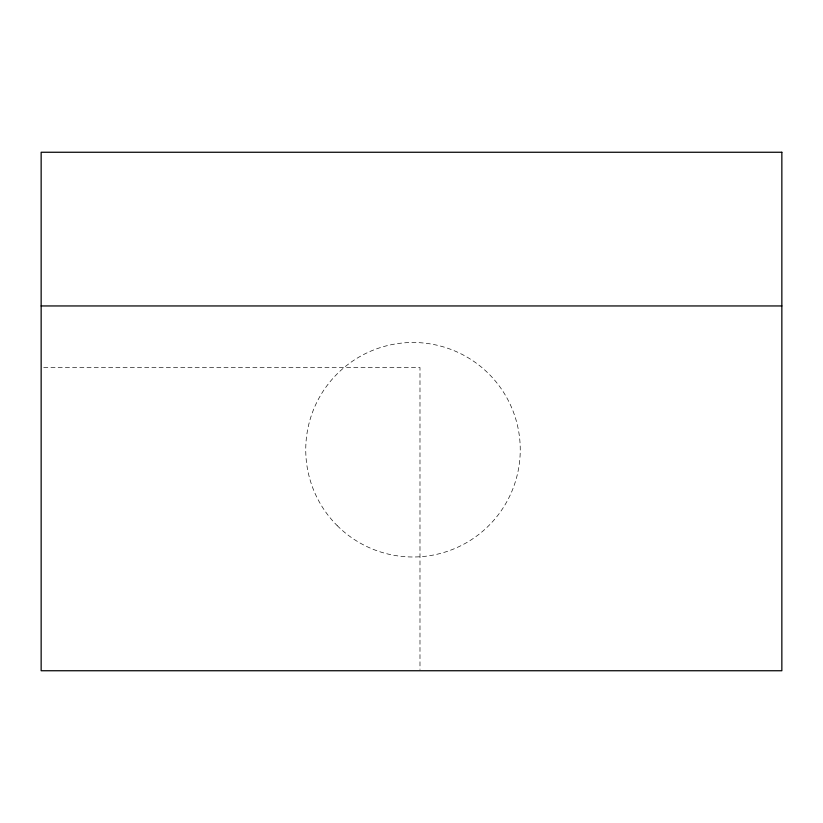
<?xml version="1.0" encoding="UTF-8"?>
<svg xmlns="http://www.w3.org/2000/svg" width="823" height="823" viewBox="0 0 823 823"><rect width="100%" height="100%" fill="white"/><g stroke="black" fill="none" stroke-linecap="round" stroke-linejoin="round"><path stroke-width="0.62" stroke-dasharray="4.12 3.09" d="M43.722 367.521L419.987 367.521L419.987 669.459M337.163 525.578A107.247 107.247 0 0 0 516.597 477.494A107.247 107.247 0 0 0 385.246 346.144A107.247 107.247 0 0 0 337.163 525.578"/><path stroke-width="1.23" d="M41.15 305.95L781.85 305.95M781.85 152.255L41.15 152.255L41.15 670.745L781.85 670.745L781.85 152.255"/></g></svg>
